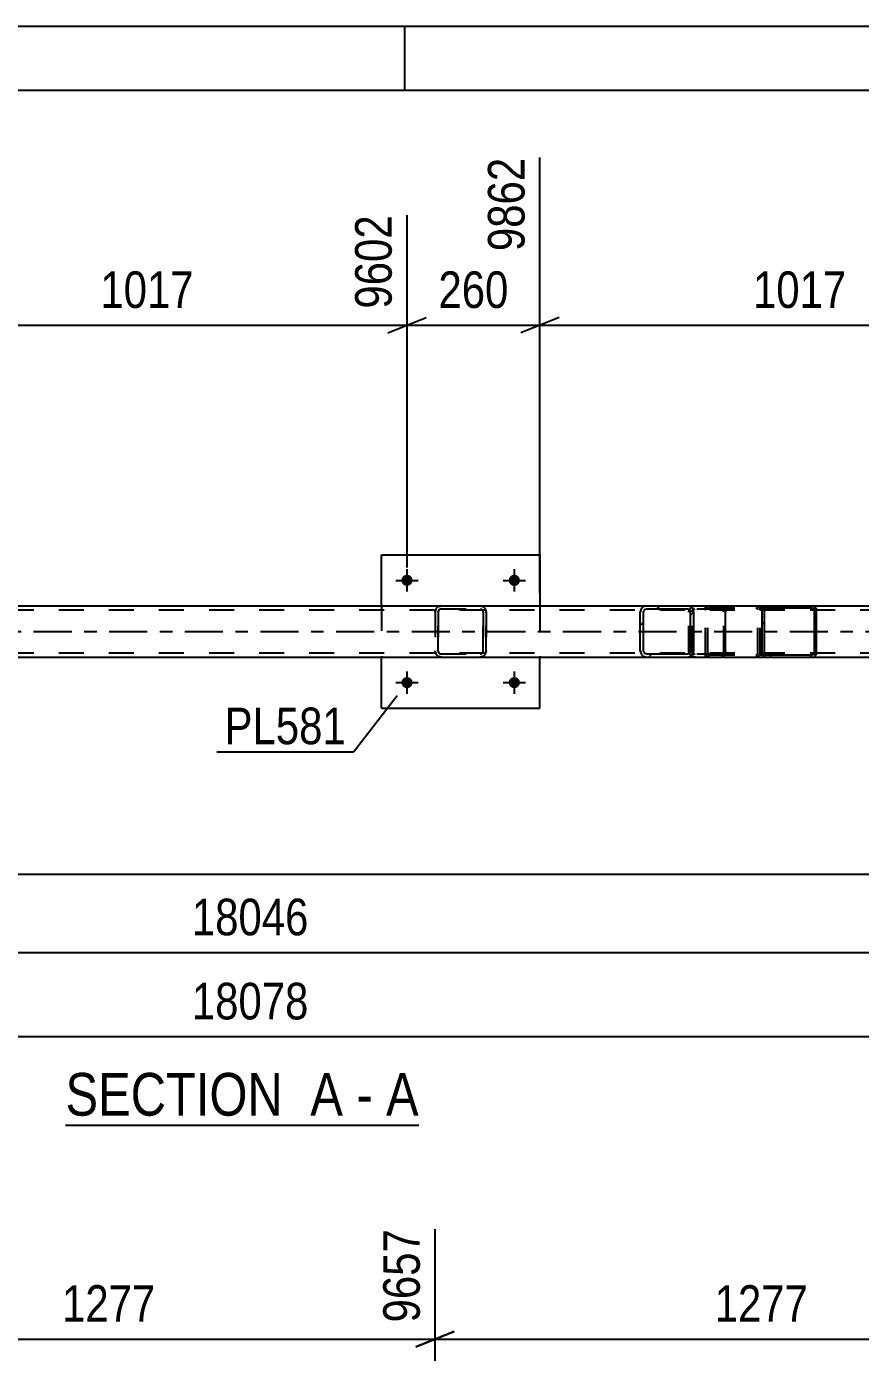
# Model space of a CAD drawing. Header units: millimetres. Extents: x 0 to 841, y 0 to 594.
# Drawn here: x 391.4 to 456.7, y 490.3 to 594 of the extents above; entities that cross this region are included whole.
import ezdxf

# ---------------------------------------------------------------- set-up
doc = ezdxf.new("R2010")
doc.units = ezdxf.units.MM
doc.linetypes.add('DXK_LINE_DOT2', pattern=[3.9198, 1.9599, -1.9599])
doc.linetypes.add('DXK_LINE_DOT3', pattern=[5.9187, 2.979, -0.9799, 0.9799, -0.9799])
doc.styles.add('Arial Narrow', font='ARIALN.TTF', dxfattribs={"height": 0.2})

# ---------------------------------------------------------------- blocks, each defined once
blk = doc.blocks.new('Unknown-103610369-1133')
at = {"color": 5, "linetype": 'Continuous'}
for p, q in [((841, 594), (0, 594)), ((421, 589), (421, 594)), ((836, 589), (5, 589))]:
    blk.add_line(p, q, dxfattribs=at)
blk = doc.blocks.new('Unknown-103610369-11 - 27584')
at = {"color": 6, "linetype": 'Continuous'}
blk.add_line((394.44, 508.04), (422.09, 508.04), dxfattribs=at)
at = {"color": 0, "linetype": 'Continuous'}
for points in [[(412.55, 508.79), (412.55, 512.29), (394.44, 512.29), (394.44, 508.79)], [(416.16, 508.79), (416.16, 512.29), (413.6, 512.29), (413.6, 508.79)], [(418.48, 508.79), (418.48, 512.29), (417.21, 512.29), (417.21, 508.79)], [(422.09, 508.79), (422.09, 512.29), (419.53, 512.29), (419.53, 508.79)]]:
    blk.add_wipeout(points, dxfattribs=at)
at = {"color": 7, "linetype": 'Continuous', "style": 'Arial Narrow'}
for s, p in [('SECTION ', (394.44, 508.79)), ('A', (413.6, 508.79)), ('A', (419.53, 508.79)), ('-', (417.21, 508.79))]:
    blk.add_text(s, height=3.34, dxfattribs=at).set_placement(p)
blk = doc.blocks.new('Part-103610369-27593 - 27584')
at = {"linetype": 'Continuous'}
h = blk.add_hatch(dxfattribs=at)
h.set_pattern_fill('', scale=0.7, style=0, pattern_type=0)
h.set_pattern_definition([(45, (443.6202, 548.1885), (-1.5715, 1.5715), [])])
h.paths.add_polyline_path([(443.62, 545.15), (443.62, 548.19), (443.58, 548.37), (443.47, 548.53), (443.31, 548.63), (443.12, 548.67), (439.93, 548.67), (439.74, 548.63), (439.58, 548.53), (439.47, 548.37), (439.43, 548.19), (439.43, 545.15), (439.47, 544.96), (439.58, 544.81), (439.74, 544.7), (439.93, 544.67), (443.12, 544.67), (443.31, 544.7), (443.47, 544.81), (443.58, 544.96)])
h.paths.add_polyline_path([(443.3, 544.98), (443.21, 544.93), (443.12, 544.91), (439.93, 544.91), (439.84, 544.93), (439.76, 544.98), (439.7, 545.06), (439.68, 545.15), (439.68, 548.19), (439.7, 548.28), (439.76, 548.36), (439.84, 548.41), (439.93, 548.43), (443.12, 548.43), (443.21, 548.41), (443.3, 548.36), (443.35, 548.28), (443.37, 548.19), (443.37, 545.15), (443.35, 545.06)])
at = {"color": 2, "linetype": 'Continuous'}
for p, q in [((439.47, 548.37), (439.43, 548.19)), ((439.43, 545.15), (439.43, 548.19)), ((439.68, 548.19), (439.7, 548.28)), ((439.68, 545.15), (439.68, 548.19)), ((439.7, 548.28), (439.76, 548.36)), ((439.93, 548.67), (439.74, 548.63)), ((439.76, 548.36), (439.84, 548.41)), ((439.84, 548.41), (439.93, 548.43)), ((439.93, 548.67), (443.12, 548.67)), ((439.93, 548.43), (443.12, 548.43)), ((443.12, 548.67), (445.82, 548.67)), ((443.31, 548.63), (443.12, 548.67)), ((443.12, 548.43), (443.21, 548.41)), ((443.21, 548.41), (443.3, 548.36)), ((443.3, 548.36), (443.35, 548.28)), ((443.35, 548.28), (443.37, 548.19)), ((443.37, 545.15), (443.37, 548.19)), ((443.62, 548.19), (443.58, 548.37)), ((443.62, 545.15), (443.62, 548.19)), ((445.82, 548.67), (445.92, 548.63)), ((445.92, 548.63), (446.01, 548.53)), ((446.01, 548.53), (446.07, 548.37)), ((446.07, 548.37), (446.09, 548.19)), ((446.09, 545.15), (446.09, 548.19)), ((439.43, 545.15), (439.47, 544.96)), ((439.7, 545.06), (439.68, 545.15)), ((439.76, 544.98), (439.7, 545.06)), ((439.74, 544.7), (439.93, 544.67)), ((439.84, 544.93), (439.76, 544.98)), ((439.93, 544.91), (439.84, 544.93)), ((439.93, 544.91), (443.12, 544.91)), ((439.93, 544.67), (443.12, 544.67)), ((443.21, 544.93), (443.12, 544.91)), ((443.12, 544.67), (443.31, 544.7)), ((443.12, 544.67), (445.82, 544.67)), ((443.3, 544.98), (443.21, 544.93)), ((443.35, 545.06), (443.3, 544.98)), ((443.37, 545.15), (443.35, 545.06)), ((443.58, 544.96), (443.62, 545.15)), ((445.92, 544.7), (445.82, 544.67)), ((446.01, 544.81), (445.92, 544.7)), ((446.07, 544.96), (446.01, 544.81)), ((446.09, 545.15), (446.07, 544.96))]:
    blk.add_line(p, q, dxfattribs=at)
at = {"color": 7, "linetype": 'DXK_LINE_DOT2'}
for p, q in [((439.93, 548.67), (443.12, 548.67)), ((439.93, 548.43), (445.82, 548.43)), ((443.23, 548.19), (443.26, 548.37)), ((443.23, 545.15), (443.23, 548.19)), ((443.5, 548.28), (443.48, 548.19)), ((443.48, 545.15), (443.48, 548.19)), ((443.55, 548.36), (443.5, 548.28)), ((443.54, 548.63), (443.73, 548.67)), ((443.55, 548.36), (443.58, 548.38)), ((443.58, 548.38), (443.63, 548.41)), ((443.63, 548.41), (443.73, 548.43)), ((444.54, 548.43), (444.54, 548.67)), ((445.87, 548.41), (445.82, 548.43)), ((445.92, 548.36), (445.87, 548.41)), ((445.94, 548.28), (445.92, 548.36)), ((445.96, 548.19), (445.94, 548.28)), ((445.96, 545.15), (445.96, 548.19)), ((439.93, 544.91), (445.82, 544.91)), ((439.93, 544.67), (443.12, 544.67)), ((443.26, 544.96), (443.23, 545.15)), ((443.48, 545.15), (443.5, 545.06)), ((443.5, 545.06), (443.55, 544.98)), ((443.73, 544.67), (443.54, 544.7)), ((443.55, 544.98), (443.58, 544.96)), ((443.58, 544.96), (443.63, 544.93)), ((443.63, 544.93), (443.73, 544.91)), ((444.54, 544.67), (444.54, 544.91)), ((445.82, 544.91), (445.87, 544.93)), ((445.87, 544.93), (445.92, 544.98)), ((445.92, 544.98), (445.94, 545.06)), ((445.94, 545.06), (445.96, 545.15))]:
    blk.add_line(p, q, dxfattribs=at)
at = {"color": 2, "linetype": 'Continuous'}
for centre, start, end in [((439.92, 548.17), 111.1941, 156.1506), ((443.13, 548.17), 23.8494, 68.8059), ((439.92, 545.16), 203.8494, 248.8059), ((443.13, 545.16), 291.1941, 336.1506)]:
    blk.add_arc(centre, 0.492, start, end, dxfattribs=at)
at = {"color": 7, "linetype": 'DXK_LINE_DOT2'}
for centre, start, end in [((443.71, 548.17), 111.1941, 156.1506), ((443.71, 545.16), 203.8494, 248.8059)]:
    blk.add_arc(centre, 0.492, start, end, dxfattribs=at)
blk = doc.blocks.new('Part-103610369-27713 - 27584')
at = {"linetype": 'Continuous'}
h = blk.add_hatch(dxfattribs=at)
h.set_pattern_fill('', scale=0.7, style=0, pattern_type=0)
h.set_pattern_definition([(45, (453.2322, 548.3485), (-1.57154, 1.57154), [])])
h.paths.add_polyline_path([(453.23, 544.99), (453.23, 548.35), (453.21, 548.47), (453.13, 548.57), (453.02, 548.64), (452.89, 548.67), (449.32, 548.67), (449.19, 548.64), (449.08, 548.57), (449, 548.47), (448.98, 548.35), (448.98, 544.99), (449, 544.87), (449.08, 544.76), (449.19, 544.69), (449.32, 544.67), (452.89, 544.67), (453.02, 544.69), (453.13, 544.76), (453.21, 544.87)])
h.paths.add_polyline_path([(453.01, 544.88), (452.96, 544.84), (452.89, 544.83), (449.32, 544.83), (449.25, 544.84), (449.2, 544.88), (449.16, 544.93), (449.15, 544.99), (449.15, 548.35), (449.16, 548.41), (449.2, 548.46), (449.25, 548.5), (449.32, 548.51), (452.89, 548.51), (452.96, 548.5), (453.01, 548.46), (453.05, 548.41), (453.06, 548.35), (453.06, 544.99), (453.05, 544.93)])
at = {"color": 7, "linetype": 'DXK_LINE_DOT2'}
for p, q in [((444.54, 548.35), (444.55, 548.37)), ((444.54, 544.99), (444.54, 548.35)), ((444.55, 548.37), (444.57, 548.47)), ((444.73, 548.41), (444.71, 548.35)), ((444.71, 544.99), (444.71, 548.35)), ((444.76, 548.46), (444.73, 548.41)), ((444.75, 548.64), (444.88, 548.67)), ((444.82, 548.5), (444.76, 548.46)), ((444.88, 548.51), (444.82, 548.5)), ((444.88, 548.67), (445.82, 548.67)), ((444.88, 548.51), (452.89, 548.51)), ((448.46, 548.67), (448.59, 548.64)), ((448.53, 548.5), (448.46, 548.51)), ((448.58, 548.46), (448.53, 548.5)), ((448.62, 548.41), (448.58, 548.46)), ((448.63, 548.35), (448.62, 548.41)), ((448.63, 544.99), (448.63, 548.35)), ((448.77, 548.47), (448.8, 548.35)), ((448.8, 544.99), (448.8, 548.35)), ((449.32, 548.67), (452.89, 548.67)), ((444.55, 544.96), (444.54, 544.99)), ((444.57, 544.87), (444.55, 544.96)), ((444.71, 544.99), (444.73, 544.93)), ((444.73, 544.93), (444.76, 544.88)), ((444.88, 544.67), (444.75, 544.69)), ((444.76, 544.88), (444.82, 544.84)), ((444.82, 544.84), (444.88, 544.83)), ((444.88, 544.83), (452.89, 544.83)), ((444.88, 544.67), (445.82, 544.67)), ((448.46, 544.83), (448.53, 544.84)), ((448.59, 544.69), (448.46, 544.67)), ((448.53, 544.84), (448.58, 544.88)), ((448.58, 544.88), (448.62, 544.93)), ((448.62, 544.93), (448.63, 544.99)), ((448.8, 544.99), (448.77, 544.87)), ((449.32, 544.67), (452.89, 544.67))]:
    blk.add_line(p, q, dxfattribs=at)
at = {"color": 2, "linetype": 'Continuous'}
for p, q in [((445.82, 548.67), (449.32, 548.67)), ((449, 548.47), (448.98, 548.35)), ((448.98, 544.99), (448.98, 548.35)), ((449.15, 548.35), (449.16, 548.41)), ((449.15, 544.99), (449.15, 548.35)), ((449.16, 548.41), (449.2, 548.46)), ((449.32, 548.67), (449.19, 548.64)), ((449.2, 548.46), (449.25, 548.5)), ((449.25, 548.5), (449.32, 548.51)), ((449.32, 548.67), (452.89, 548.67)), ((449.32, 548.51), (452.89, 548.51)), ((453.02, 548.64), (452.89, 548.67)), ((452.89, 548.51), (452.96, 548.5)), ((452.96, 548.5), (453.01, 548.46)), ((453.01, 548.46), (453.05, 548.41)), ((453.05, 548.41), (453.06, 548.35)), ((453.06, 544.99), (453.06, 548.35)), ((453.23, 548.35), (453.21, 548.47)), ((453.23, 544.99), (453.23, 548.35)), ((445.82, 544.67), (449.32, 544.67)), ((448.98, 544.99), (449, 544.87)), ((449.16, 544.93), (449.15, 544.99)), ((449.2, 544.88), (449.16, 544.93)), ((449.19, 544.69), (449.32, 544.67)), ((449.25, 544.84), (449.2, 544.88)), ((449.32, 544.83), (449.25, 544.84)), ((449.32, 544.83), (452.89, 544.83)), ((449.32, 544.67), (452.89, 544.67)), ((452.96, 544.84), (452.89, 544.83)), ((452.89, 544.67), (453.02, 544.69)), ((453.01, 544.88), (452.96, 544.84)), ((453.05, 544.93), (453.01, 544.88)), ((453.06, 544.99), (453.05, 544.93)), ((453.21, 544.87), (453.23, 544.99))]:
    blk.add_line(p, q, dxfattribs=at)
at = {"color": 7, "linetype": 'DXK_LINE_DOT2'}
for centre, start, end in [((444.87, 548.33), 110.7583, 155.68), ((448.47, 548.33), 24.32, 69.2417), ((444.87, 545), 204.32, 249.2417), ((448.47, 545), 290.7583, 335.68)]:
    blk.add_arc(centre, 0.331, start, end, dxfattribs=at)
at = {"color": 2, "linetype": 'Continuous'}
for centre, start, end in [((449.3, 548.33), 110.7583, 155.68), ((452.9, 548.33), 24.32, 69.2417), ((449.3, 545), 204.32, 249.2417), ((452.9, 545), 290.7583, 335.68)]:
    blk.add_arc(centre, 0.331, start, end, dxfattribs=at)
blk = doc.blocks.new('Part-103610369-27598 - 27584')
at = {"color": 7, "linetype": 'DXK_LINE_DOT2'}
for p, q in [((96.01, 548.35), (510.68, 548.35)), ((439.93, 548.67), (452.89, 548.67)), ((96.01, 544.99), (510.68, 544.99)), ((439.93, 544.67), (452.89, 544.67))]:
    blk.add_line(p, q, dxfattribs=at)
at = {"color": 2, "linetype": 'Continuous'}
for p, q in [((367.76, 548.67), (439.93, 548.67)), ((452.89, 548.67), (510.68, 548.67)), ((367.76, 544.67), (439.93, 544.67)), ((452.89, 544.67), (510.68, 544.67))]:
    blk.add_line(p, q, dxfattribs=at)
at = {"color": 7, "linetype": 'DXK_LINE_DOT3'}
blk.add_line((96.01, 546.67), (510.68, 546.67), dxfattribs=at)
blk = doc.blocks.new('Part-103610369-27682 - 27584')
at = {"color": 7, "linetype": 'DXK_LINE_DOT2'}
for p, q in [((423.4, 548.35), (423.37, 548.19)), ((423.37, 548.19), (423.4, 548.32)), ((423.37, 548.19), (423.37, 545.15)), ((423.37, 548.19), (423.37, 548.19)), ((423.37, 548.19), (423.37, 545.15)), ((423.41, 548.37), (423.4, 548.35)), ((423.4, 548.32), (423.41, 548.37)), ((423.63, 548.28), (423.61, 548.19)), ((423.61, 548.19), (423.63, 548.28)), ((423.61, 548.19), (423.61, 545.15)), ((423.61, 548.19), (423.61, 548.19)), ((423.61, 545.15), (423.61, 548.19)), ((423.68, 548.36), (423.63, 548.28)), ((423.63, 548.28), (423.68, 548.36)), ((423.85, 548.67), (423.67, 548.63)), ((423.67, 548.63), (423.85, 548.67)), ((423.76, 548.41), (423.68, 548.36)), ((423.68, 548.36), (423.76, 548.41)), ((423.85, 548.43), (423.76, 548.41)), ((423.85, 548.67), (426.89, 548.67)), ((423.85, 548.43), (426.89, 548.43)), ((427.07, 548.63), (426.89, 548.67)), ((426.89, 548.67), (427.07, 548.63)), ((426.89, 548.43), (426.98, 548.41)), ((427.06, 548.36), (426.98, 548.41)), ((426.98, 548.41), (427.06, 548.36)), ((427.11, 548.28), (427.06, 548.36)), ((427.06, 548.36), (427.11, 548.28)), ((427.13, 548.19), (427.11, 548.28)), ((427.11, 548.28), (427.13, 548.19)), ((427.13, 548.19), (427.13, 545.15)), ((427.13, 548.19), (427.13, 548.19)), ((427.13, 545.15), (427.13, 548.19)), ((427.34, 548.35), (427.33, 548.37)), ((427.33, 548.37), (427.34, 548.32)), ((427.37, 548.19), (427.34, 548.35)), ((427.34, 548.32), (427.37, 548.19)), ((427.37, 548.19), (427.37, 545.15)), ((427.37, 548.19), (427.37, 548.19)), ((427.37, 545.15), (427.37, 548.19)), ((423.37, 545.15), (423.37, 545.15)), ((423.37, 545.15), (423.38, 545.12)), ((423.4, 545.01), (423.37, 545.15)), ((423.38, 545.12), (423.4, 545.01)), ((423.4, 545.01), (423.41, 544.96)), ((423.41, 544.96), (423.4, 545.01)), ((423.61, 545.15), (423.61, 545.15)), ((423.61, 545.15), (423.63, 545.06)), ((423.63, 545.06), (423.61, 545.15)), ((423.63, 545.06), (423.68, 544.98)), ((423.68, 544.98), (423.63, 545.06)), ((423.67, 544.71), (423.85, 544.67)), ((423.85, 544.67), (423.67, 544.71)), ((423.68, 544.98), (423.76, 544.93)), ((423.76, 544.93), (423.68, 544.98)), ((423.76, 544.93), (423.85, 544.91)), ((423.85, 544.91), (426.89, 544.91)), ((423.85, 544.67), (426.89, 544.67)), ((426.89, 544.91), (426.98, 544.93)), ((426.89, 544.67), (427.07, 544.71)), ((427.07, 544.71), (426.89, 544.67)), ((426.98, 544.93), (427.06, 544.98)), ((427.06, 544.98), (426.98, 544.93)), ((427.06, 544.98), (427.11, 545.06)), ((427.11, 545.06), (427.06, 544.98)), ((427.11, 545.06), (427.13, 545.15)), ((427.13, 545.15), (427.11, 545.06)), ((427.13, 545.15), (427.13, 545.15)), ((427.33, 544.96), (427.34, 545.01)), ((427.34, 545.01), (427.33, 544.96)), ((427.37, 545.15), (427.34, 545.01)), ((427.34, 545.01), (427.36, 545.12)), ((427.36, 545.12), (427.37, 545.15)), ((427.37, 545.15), (427.37, 545.15))]:
    blk.add_line(p, q, dxfattribs=at)
at = {"color": 7, "linetype": 'DXK_LINE_DOT3'}
blk.add_line((425.37, 546.67), (425.37, 546.67), dxfattribs=at)
at = {"color": 7, "linetype": 'DXK_LINE_DOT2'}
for centre, start, end in [((423.85, 548.19), 112.5, 157.5), ((423.85, 548.19), 112.5, 157.5), ((426.89, 548.19), 22.5, 67.5), ((426.89, 548.19), 22.5, 67.5), ((423.85, 545.15), 202.5, 247.5), ((423.85, 545.15), 202.5, 247.5), ((426.89, 545.15), 292.5, 337.5)]:
    blk.add_arc(centre, 0.48, start, end, dxfattribs=at)
blk = doc.blocks.new('Part-103610369-27683 - 27584')
at = {"color": 2, "linetype": 'Continuous'}
for p, q in [((419.17, 548.67), (419.17, 552.67)), ((419.17, 552.67), (431.57, 552.67)), ((431.57, 552.67), (431.57, 548.67)), ((419.17, 540.67), (419.17, 544.67)), ((431.57, 540.67), (431.57, 544.67)), ((419.17, 540.67), (431.57, 540.67))]:
    blk.add_line(p, q, dxfattribs=at)
at = {"color": 7, "linetype": 'DXK_LINE_DOT2'}
for p, q in [((419.17, 548.67), (419.17, 544.67)), ((431.57, 548.67), (431.57, 544.67))]:
    blk.add_line(p, q, dxfattribs=at)
blk = doc.blocks.new('Bolt-103610369-27733 - 27584')
at = {"linetype": 'Continuous'}
for points in [[(420.73, 550.67, -1), (421.61, 550.67, -1)], [(429.13, 550.67, -1), (430.01, 550.67, -1)]]:
    blk.add_hatch(color=1, dxfattribs=at).paths.add_polyline_path(points)
at = {"color": 1, "linetype": 'Continuous'}
for p, q in [((421.17, 549.79), (421.17, 551.55)), ((429.57, 549.79), (429.57, 551.55)), ((420.29, 550.67), (422.05, 550.67)), ((428.69, 550.67), (430.45, 550.67))]:
    blk.add_line(p, q, dxfattribs=at)
blk = doc.blocks.new('Bolt-103610369-27734 - 27584')
at = {"linetype": 'Continuous'}
for points in [[(420.73, 542.67, -1), (421.61, 542.67, -1)], [(429.13, 542.67, -1), (430.01, 542.67, -1)]]:
    blk.add_hatch(color=1, dxfattribs=at).paths.add_polyline_path(points)
at = {"color": 1, "linetype": 'Continuous'}
for p, q in [((420.29, 542.67), (422.05, 542.67)), ((421.17, 541.79), (421.17, 543.55)), ((428.69, 542.67), (430.45, 542.67)), ((429.57, 541.79), (429.57, 543.55))]:
    blk.add_line(p, q, dxfattribs=at)
blk = doc.blocks.new('StraightDimension-103610369-30111 - 27584')
at = {"color": 7, "linetype": 'Continuous'}
blk.add_line((58.89, 527.69), (702.41, 527.69), dxfattribs=at)
blk = doc.blocks.new('StraightDimension-103610369-29560 - 27584')
at = {"color": 7, "linetype": 'Continuous'}
for p, q in [((431.57, 549.67), (431.57, 583.74)), ((472.25, 551.67), (472.25, 581.07)), ((433.07, 571.23), (430.07, 570.03)), ((431.57, 570.63), (472.25, 570.63)), ((470.75, 570.03), (473.75, 571.23))]:
    blk.add_line(p, q, dxfattribs=at)
at = {"color": 0}
blk.add_wipeout([(456.17, 571.38), (456.17, 575.58), (447.65, 575.58), (447.65, 571.38)], dxfattribs=at)
at = {"color": 3, "style": 'Arial Narrow'}
blk.add_text('1017', height=2.863, dxfattribs=at).set_placement((448.25, 571.98))
at = {"color": 0, "linetype": 'Continuous'}
blk.add_wipeout([(471.65, 581.67), (467.45, 581.67), (467.45, 571.33), (471.65, 571.33)], dxfattribs=at)
at = {"color": 3, "linetype": 'Continuous', "style": 'Arial Narrow'}
blk.add_text('10879', height=2.863, rotation=90.0002, dxfattribs=at).set_placement((471.05, 571.93))
blk = doc.blocks.new('StraightDimension-103610369-29561 - 27584')
at = {"color": 7, "linetype": 'Continuous'}
for p, q in [((431.57, 549.67), (431.57, 583.74)), ((421.17, 551.67), (421.17, 579.24)), ((419.67, 570.03), (422.67, 571.23)), ((421.17, 570.63), (431.57, 570.63)), ((433.07, 571.23), (430.07, 570.03))]:
    blk.add_line(p, q, dxfattribs=at)
at = {"color": 0}
blk.add_wipeout([(429.71, 571.38), (429.71, 575.58), (423.03, 575.58), (423.03, 571.38)], dxfattribs=at)
at = {"color": 3, "style": 'Arial Narrow'}
blk.add_text('260', height=2.863, dxfattribs=at).set_placement((423.63, 571.98))
at = {"color": 0, "linetype": 'Continuous'}
blk.add_wipeout([(430.97, 584.34), (426.77, 584.34), (426.77, 575.83), (430.97, 575.83)], dxfattribs=at)
at = {"color": 3, "linetype": 'Continuous', "style": 'Arial Narrow'}
blk.add_text('9862', height=2.863, rotation=90.0002, dxfattribs=at).set_placement((430.37, 576.43))
blk = doc.blocks.new('StraightDimension-103610369-29562 - 27584')
at = {"color": 7, "linetype": 'Continuous'}
for p, q in [((380.49, 549.67), (380.49, 583.74)), ((421.17, 551.67), (421.17, 579.24)), ((381.99, 571.23), (378.99, 570.03)), ((380.49, 570.63), (421.17, 570.63)), ((419.67, 570.03), (422.67, 571.23))]:
    blk.add_line(p, q, dxfattribs=at)
at = {"color": 0}
blk.add_wipeout([(405.09, 571.38), (405.09, 575.58), (396.57, 575.58), (396.57, 571.38)], dxfattribs=at)
at = {"color": 3, "style": 'Arial Narrow'}
blk.add_text('1017', height=2.863, dxfattribs=at).set_placement((397.17, 571.98))
at = {"color": 0, "linetype": 'Continuous'}
blk.add_wipeout([(420.57, 579.84), (416.37, 579.84), (416.37, 571.33), (420.57, 571.33)], dxfattribs=at)
at = {"color": 3, "linetype": 'Continuous', "style": 'Arial Narrow'}
blk.add_text('9602', height=2.863, rotation=90.0002, dxfattribs=at).set_placement((419.97, 571.93))
blk = doc.blocks.new('StraightDimension-103610369-30244 - 27584')
at = {"color": 7, "linetype": 'Continuous'}
blk.add_line((58.89, 521.55), (758.9, 521.55), dxfattribs=at)
at = {"color": 0}
blk.add_wipeout([(414.07, 522.3), (414.07, 526.5), (403.73, 526.5), (403.73, 522.3)], dxfattribs=at)
at = {"color": 3, "style": 'Arial Narrow'}
blk.add_text('18046', height=2.863, dxfattribs=at).set_placement((404.33, 522.9))
blk = doc.blocks.new('StraightDimension-103610369-30274 - 27584')
at = {"color": 7, "linetype": 'Continuous'}
blk.add_line((58.25, 514.97), (759.54, 514.97), dxfattribs=at)
at = {"color": 0}
blk.add_wipeout([(414.07, 515.72), (414.07, 519.92), (403.73, 519.92), (403.73, 515.72)], dxfattribs=at)
at = {"color": 3, "style": 'Arial Narrow'}
blk.add_text('18078', height=2.863, dxfattribs=at).set_placement((404.33, 516.32))
blk = doc.blocks.new('StraightDimension-103610369-26159 - 3131')
at = {"color": 7, "linetype": 'Continuous'}
for p, q in [((474.45, 455.76), (474.45, 501.75)), ((423.37, 455.76), (423.37, 499.92)), ((424.87, 491.91), (421.87, 490.71)), ((472.95, 490.71), (475.95, 491.91)), ((423.37, 491.31), (474.45, 491.31))]:
    blk.add_line(p, q, dxfattribs=at)
at = {"color": 0}
blk.add_wipeout([(453.17, 492.06), (453.17, 496.26), (444.65, 496.26), (444.65, 492.06)], dxfattribs=at)
at = {"color": 3, "style": 'Arial Narrow'}
blk.add_text('1277', height=2.863, dxfattribs=at).set_placement((445.25, 492.66))
at = {"color": 0, "linetype": 'Continuous'}
blk.add_wipeout([(473.85, 502.35), (469.65, 502.35), (469.65, 492.01), (473.85, 492.01)], dxfattribs=at)
at = {"color": 3, "linetype": 'Continuous', "style": 'Arial Narrow'}
blk.add_text('10934', height=2.863, rotation=90.0002, dxfattribs=at).set_placement((473.25, 492.61))
blk = doc.blocks.new('StraightDimension-103610369-26160 - 3131')
at = {"color": 7, "linetype": 'Continuous'}
for p, q in [((372.29, 455.76), (372.29, 499.92)), ((423.37, 455.76), (423.37, 499.92)), ((373.79, 491.91), (370.79, 490.71)), ((421.87, 490.71), (424.87, 491.91)), ((372.29, 491.31), (423.37, 491.31))]:
    blk.add_line(p, q, dxfattribs=at)
at = {"color": 0}
blk.add_wipeout([(402.09, 492.06), (402.09, 496.26), (393.57, 496.26), (393.57, 492.06)], dxfattribs=at)
at = {"color": 3, "style": 'Arial Narrow'}
blk.add_text('1277', height=2.863, dxfattribs=at).set_placement((394.17, 492.66))
at = {"color": 0, "linetype": 'Continuous'}
blk.add_wipeout([(422.77, 500.52), (418.57, 500.52), (418.57, 492.01), (422.77, 492.01)], dxfattribs=at)
at = {"color": 3, "linetype": 'Continuous', "style": 'Arial Narrow'}
blk.add_text('9657', height=2.863, rotation=90.0002, dxfattribs=at).set_placement((422.17, 492.61))
blk = doc.blocks.new('Mark-103610369-30313 - 27584')
at = {"color": 30, "linetype": 'Continuous'}
for p in [(420.39, 541.63), (406.29, 537.25)]:
    blk.add_line(p, (417, 537.25), dxfattribs=at)
at = {"color": 0}
blk.add_wipeout([(416.4, 537.85), (416.4, 540.85), (406.89, 540.85), (406.89, 537.85)], dxfattribs=at)
blk.add_wipeout([(416.4, 537.85), (416.4, 540.85), (406.89, 540.85), (406.89, 537.85)], dxfattribs=at)
at = {"color": 3, "style": 'Arial Narrow'}
blk.add_text('PL581', height=2.863, dxfattribs=at).set_placement((406.89, 537.85))

msp = doc.modelspace()

# ---------------------------------------------------------------- block references
for name in ['Unknown-103610369-1133', 'Part-103610369-27683 - 27584', 'Bolt-103610369-27733 - 27584', 'Part-103610369-27598 - 27584', 'Part-103610369-27682 - 27584', 'Part-103610369-27593 - 27584', 'Part-103610369-27713 - 27584', 'Bolt-103610369-27734 - 27584']:
    msp.add_blockref(name, (0, 0))

# ---------------------------------------------------------------- next in the draw order: block references
for name in ['StraightDimension-103610369-29560 - 27584', 'StraightDimension-103610369-30111 - 27584', 'Unknown-103610369-11 - 27584', 'StraightDimension-103610369-26159 - 3131']:
    msp.add_blockref(name, (0, 0))

# ---------------------------------------------------------------- next in the draw order: block references
for name in ['StraightDimension-103610369-29561 - 27584', 'StraightDimension-103610369-30244 - 27584', 'StraightDimension-103610369-26160 - 3131']:
    msp.add_blockref(name, (0, 0))

# ---------------------------------------------------------------- next in the draw order: block references
for name in ['StraightDimension-103610369-29562 - 27584', 'StraightDimension-103610369-30274 - 27584']:
    msp.add_blockref(name, (0, 0))

# ---------------------------------------------------------------- next in the draw order: block references
msp.add_blockref('Mark-103610369-30313 - 27584', (0, 0))

doc.saveas('drawing.dxf')
